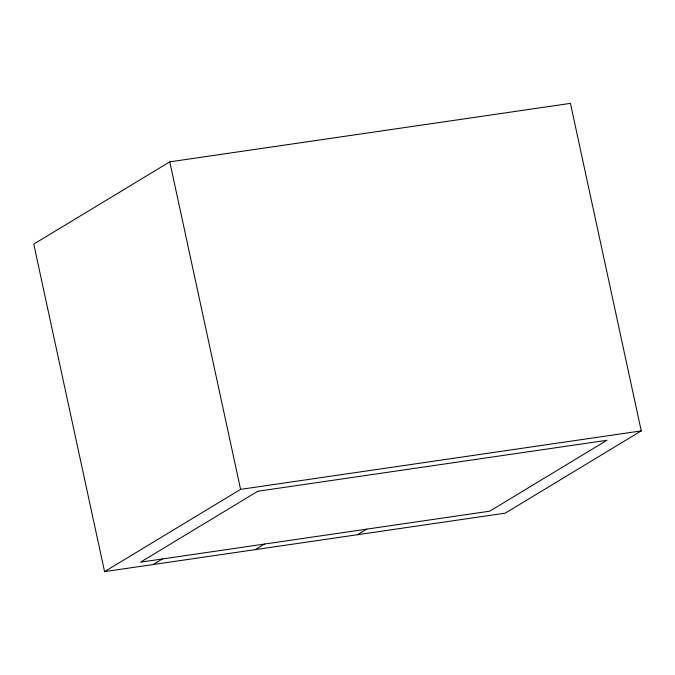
<?xml version="1.0" encoding="UTF-8"?>
<svg xmlns="http://www.w3.org/2000/svg" width="675" height="675" viewBox="0 0 675 675"><rect width="100%" height="100%" fill="white"/><g stroke="black" fill="none" stroke-linecap="round" stroke-linejoin="round"><path stroke-width="1.01" d="M169.779 161.848L33.75 244.105L104.566 571.624L505.221 513.152L641.25 430.895L570.434 103.376L169.779 161.848L240.587 489.367L104.566 571.624M153.115 564.545L162.312 558.976M255.31 549.627L264.516 544.058M357.505 534.71L366.711 529.141M240.587 489.367L641.25 430.895M257.825 491.24L140.569 562.148L489.687 511.194L606.943 440.286L257.825 491.24"/></g></svg>
